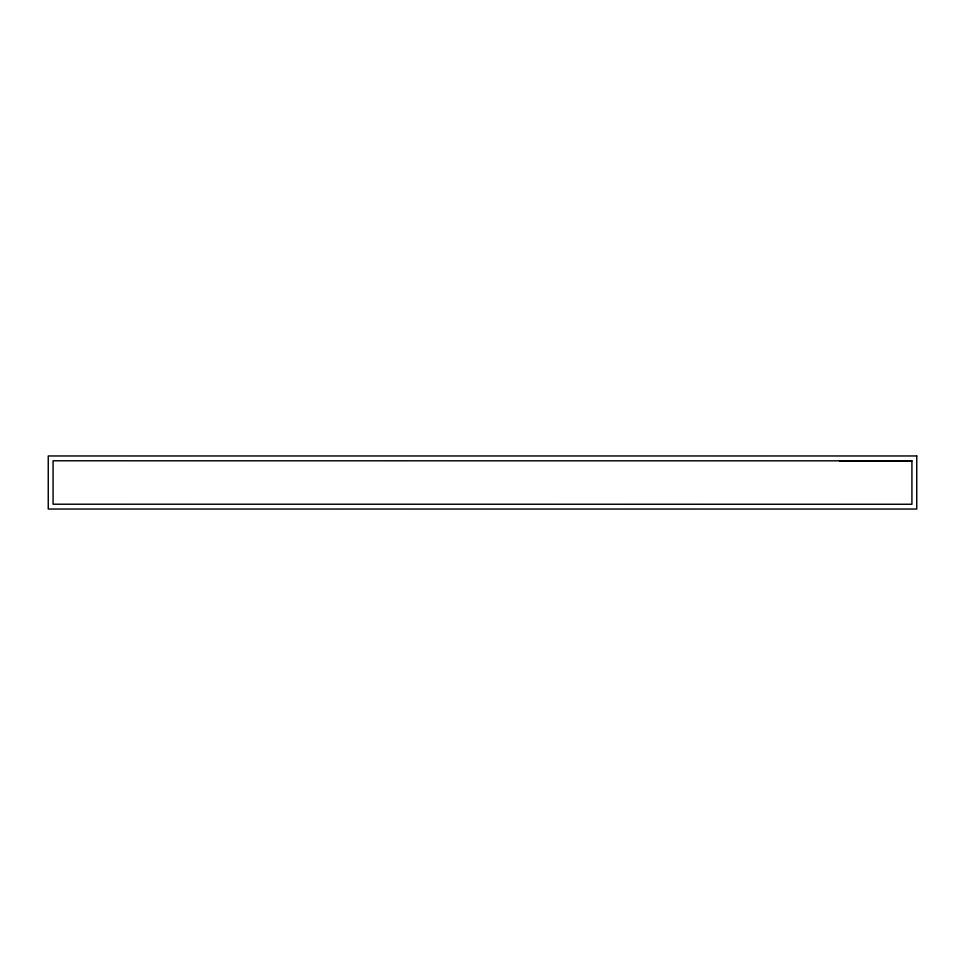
<?xml version="1.0" encoding="UTF-8"?>
<svg xmlns="http://www.w3.org/2000/svg" width="965" height="965" viewBox="0 0 965 965"><rect width="100%" height="100%" fill="white"/><g stroke="black" fill="none" stroke-linecap="round" stroke-linejoin="round"><path stroke-width="1.45" d="M911.925 460.836L53.075 460.788L53.075 504.213L911.925 504.261L911.925 460.836L839.55 460.788M916.75 455.963L48.25 455.963L48.25 509.038L916.75 509.038L916.75 455.963"/></g></svg>
